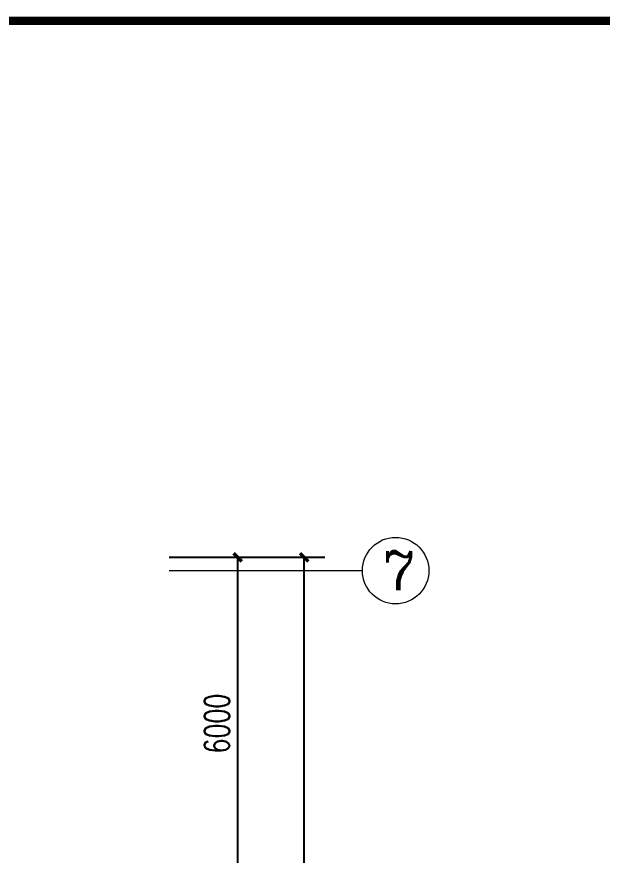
# Model space of a CAD drawing. Header units: inches. Extents: x -3272461 to -2504170, y 403793 to 1071042.
# Drawn here: x -2671127 to -2660561, y 830578 to 845706 of the extents above; entities that cross this region are included whole.
import ezdxf

# ---------------------------------------------------------------- set-up
doc = ezdxf.new("R2010")
doc.units = ezdxf.units.IN
doc.header["$LTSCALE"] = 1000
doc.header["$MEASUREMENT"] = 0
doc.layers.get('0').update_dxf_attribs({"lineweight": 18})
doc.layers.add('AXIS', color=30, linetype='Continuous', lineweight=18)
doc.layers.add('PUB_TITLE', color=153, linetype='Continuous', lineweight=18)
doc.styles.add('_TCH_AXIS', font='complex.shx', dxfattribs={"bigfont": 'gbcbig.shx'})
doc.styles.add('_TCH_DIM_T3', font='simplex.shx', dxfattribs={"width": 0.705882, "bigfont": 'gbcbig.shx'})
doc.dimstyles.new('_TCH_ARCH&&150', dxfattribs={"dimtxt": 446.25, "dimasz": 150, "dimexe": 375, "dimexo": 450, "dimgap": 150, "dimtad": 1, "dimdec": 0, "dimzin": 0, "dimdsep": 46, "dimtxsty": '_TCH_DIM_T3', "dimblk": 'ARCHTICK', "dimcen": 0.09, "dimdle": 300, "dimclrt": 7, "dimazin": 2, "dimtfac": 1, "dimtdec": 0, "dimtix": 1, "dimtmove": 2, "dimatfit": 3, "dimfxl": 1, "dimtolj": 1, "dimarcsym": 0})

# ---------------------------------------------------------------- blocks, each defined once
blk = doc.blocks.new('_ArchTick_0')
at = {"color": 0, "linetype": 'ByBlock'}
blk.add_lwpolyline([(-0.5, -0.5, 0.4, 0.4, 0), (0.5, 0.5, 0.4, 0.4, 0)], format="xyseb", dxfattribs=at)
blk = doc.blocks.new('*X137')
at = {"layer": 'AXIS', "color": 0, "lineweight": -2}
for p, q in [((-2668374, 835953), (-2665565, 835953)), ((-2665940, 799953), (-2665940, 835953)), ((-2668374, 799953), (-2665565, 799953))]:
    blk.add_line(p, q, dxfattribs=at)
at = {"layer": 'AXIS', "color": 0, "lineweight": -2, "xscale": 150, "yscale": 150, "zscale": 150}
for p, rotation in [((-2665940, 835953), 90), ((-2665940, 799953), 270)]:
    blk.add_blockref('_ArchTick_0', p, dxfattribs=dict(at, rotation=rotation))
at = {"layer": 'AXIS', "color": 7, "insert": (-2666313, 817953), "char_height": 446.2, "width": 2070, "attachment_point": 5, "rotation": 90, "style": '_TCH_DIM_T3'}
blk.add_mtext('36000', dxfattribs=at)
blk = doc.blocks.new('_ARCHTICK')
at = {"color": 0, "linetype": 'ByBlock', "const_width": 0.4}
blk.add_lwpolyline([(-0.5, -0.5), (0.5, 0.5)], dxfattribs=at)
blk = doc.blocks.new('*X143')
at = {"layer": 'AXIS', "color": 0, "lineweight": -2}
for p, q in [((-2668374, 835953), (-2666765, 835953)), ((-2667140, 829953), (-2667140, 835953)), ((-2668374, 829953), (-2666765, 829953))]:
    blk.add_line(p, q, dxfattribs=at)
at = {"layer": 'AXIS', "color": 0, "lineweight": -2, "xscale": 150, "yscale": 150, "zscale": 150}
for p, rotation in [((-2667140, 835953), 90), ((-2667140, 829953), 270)]:
    blk.add_blockref('_ArchTick_0', p, dxfattribs=dict(at, rotation=rotation))
at = {"layer": 'AXIS', "color": 7, "insert": (-2667513, 832953), "char_height": 446.2, "width": 1665, "attachment_point": 5, "rotation": 90, "style": '_TCH_DIM_T3'}
blk.add_mtext('6000', dxfattribs=at)

msp = doc.modelspace()

# ---------------------------------------------------------------- linework, layer by layer
at = {"layer": 'AXIS'}
msp.add_line((-2668374.3, 835712.7), (-2664889.9, 835712.7), dxfattribs=at)
msp.add_circle((-2664289.9, 835712.7), 600, dxfattribs=at)
at = {"layer": 'PUB_TITLE'}
msp.add_lwpolyline([(-2651494.3, 785630.6, 150, 150, 0), (-2651494.3, 845630.6, 150, 150, 0), (-2757694.3, 845630.6, 150, 150, 0), (-2757694.3, 785630.6, 150, 150, 0)], format="xyseb", close=True, dxfattribs=at)

# ---------------------------------------------------------------- texts
at = {"layer": 'AXIS', "color": 7, "style": '_TCH_AXIS'}
msp.add_text('7', height=698.9, dxfattribs=at).set_placement((-2664522.9, 835363.3))

# ---------------------------------------------------------------- dimensions: what is measured, and where the dimension line sits
at = {"layer": 'AXIS'}
for base, p1, picture, middle in [((-2665939.9, 835952.7), (-2669274.3, 799952.7), '*X137', (-2666313.1, 817952.7)), ((-2667139.9, 835952.7), (-2669274.3, 829952.7), '*X143', (-2667513.1, 832952.7))]:
    dim = msp.add_linear_dim(base=base, p1=p1, p2=(-2669274.3, 835952.7), angle=90, dimstyle='_TCH_ARCH&&150', override={"dimexo": 900, "dimsah": 1, "dimtzin": 0}, dxfattribs=at)
    dim.commit()
    dim.dimension.update_dxf_attribs({"geometry": picture, "text_midpoint": middle})

doc.saveas('drawing.dxf')
